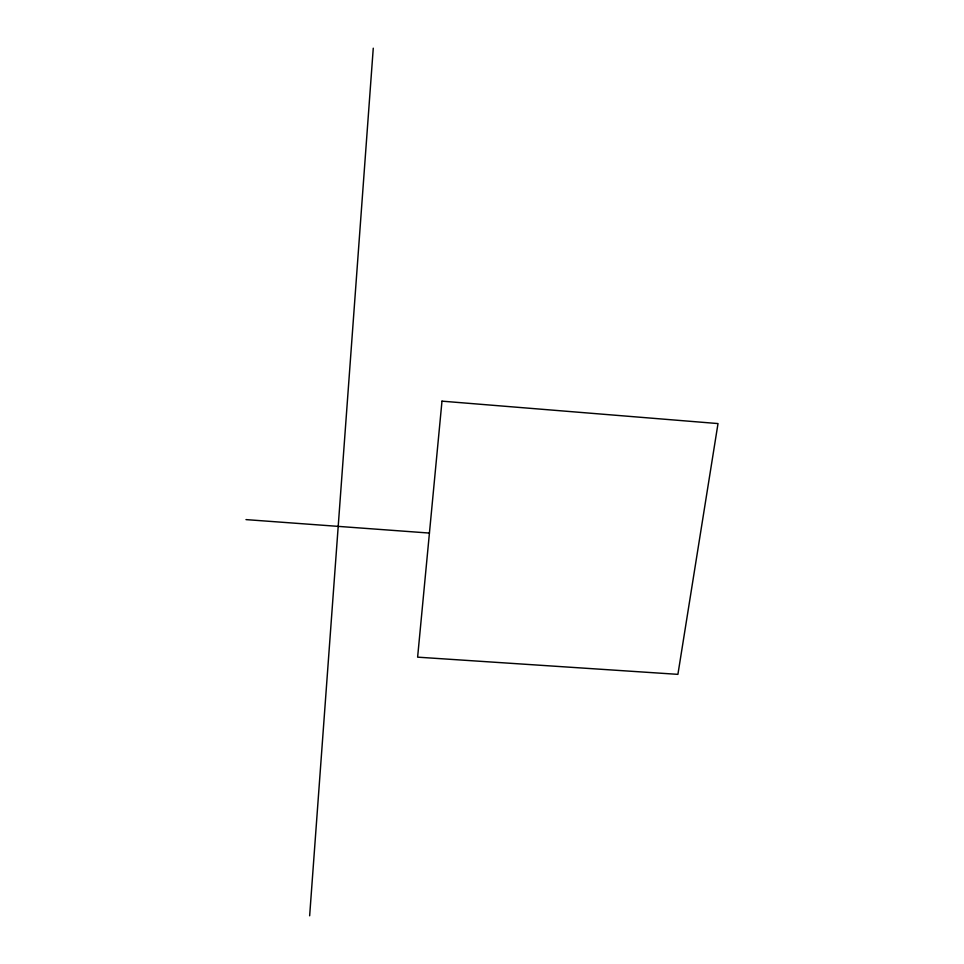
<?xml version="1.0" encoding="UTF-8"?>
<svg xmlns="http://www.w3.org/2000/svg" width="964" height="964" viewBox="0 0 964 964"><rect width="100%" height="100%" fill="white"/><g stroke="black" fill="none" stroke-linecap="round" stroke-linejoin="round"><path stroke-width="1.45" d="M309.649 915.8L373.261 48.2M245.989 519.608L429.426 533.068M441.982 401.157L417.617 657.159L677.909 674.354L718.011 423.57L441.982 401.157"/></g></svg>
